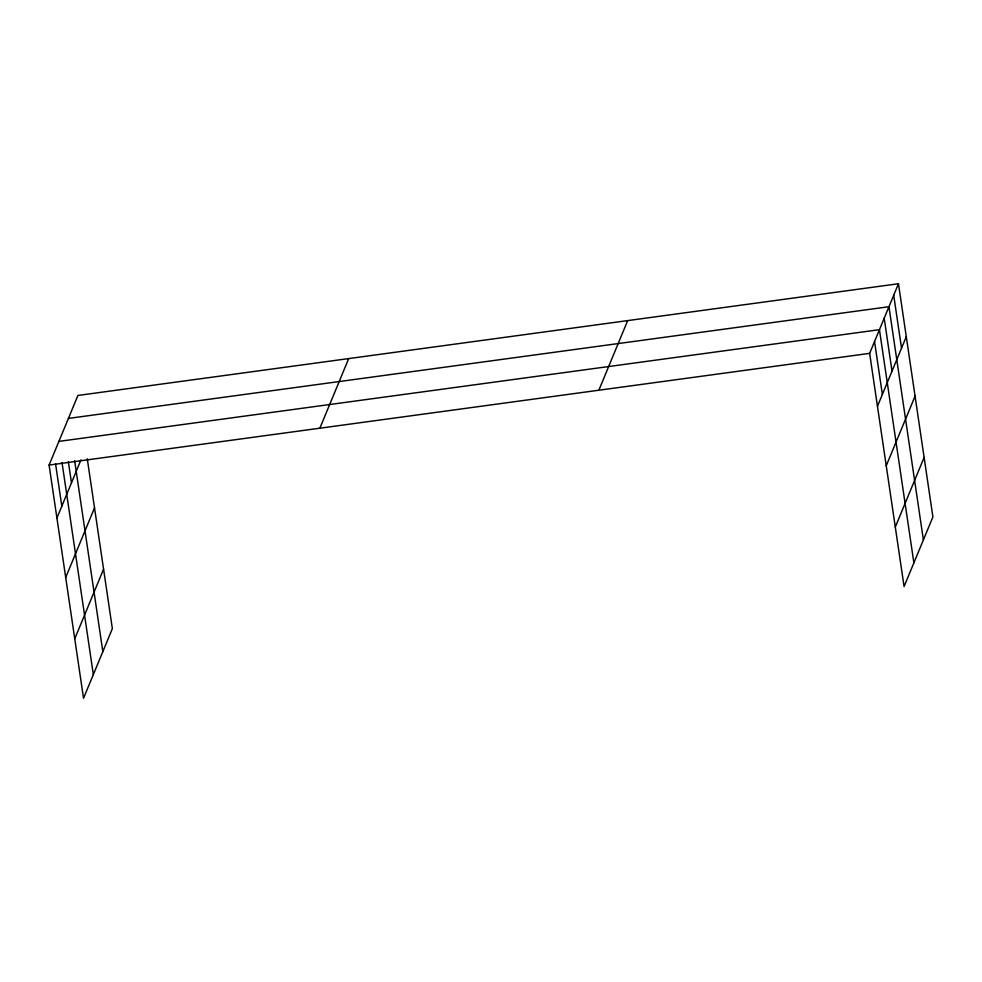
<?xml version="1.0" encoding="UTF-8"?>
<svg xmlns="http://www.w3.org/2000/svg" width="982" height="982" viewBox="0 0 982 982"><rect width="100%" height="100%" fill="white"/><g stroke="black" fill="none" stroke-linecap="round" stroke-linejoin="round"><path stroke-width="1.47" d="M87.275 458.79L112.353 628.64L83.531 698.263L49.1 465.063L77.922 395.451L898.469 283.737L932.9 516.937L904.078 586.549L869.647 353.36L898.469 283.737M56.919 518.005L80.978 459.871M65.696 577.49L94.517 507.866M74.755 638.779L103.564 569.155M319.874 428.201L348.696 358.577M598.86 390.222L627.682 320.598M877.466 406.29L906.288 336.679M886.243 465.775L915.064 396.163M895.302 527.064L924.111 457.452M68.409 418.418L888.956 306.715L923.387 539.904M58.895 441.397L879.442 329.682L913.886 562.882M49.1 465.063L869.647 353.36M893.706 295.226L901.525 348.168M884.205 318.205L892.012 371.135M874.545 341.527L882.364 394.457M74.657 460.767L102.84 651.618M68.347 461.675L71.465 482.849M62.026 462.571L93.339 674.597M55.557 463.823L61.817 506.172"/></g></svg>
